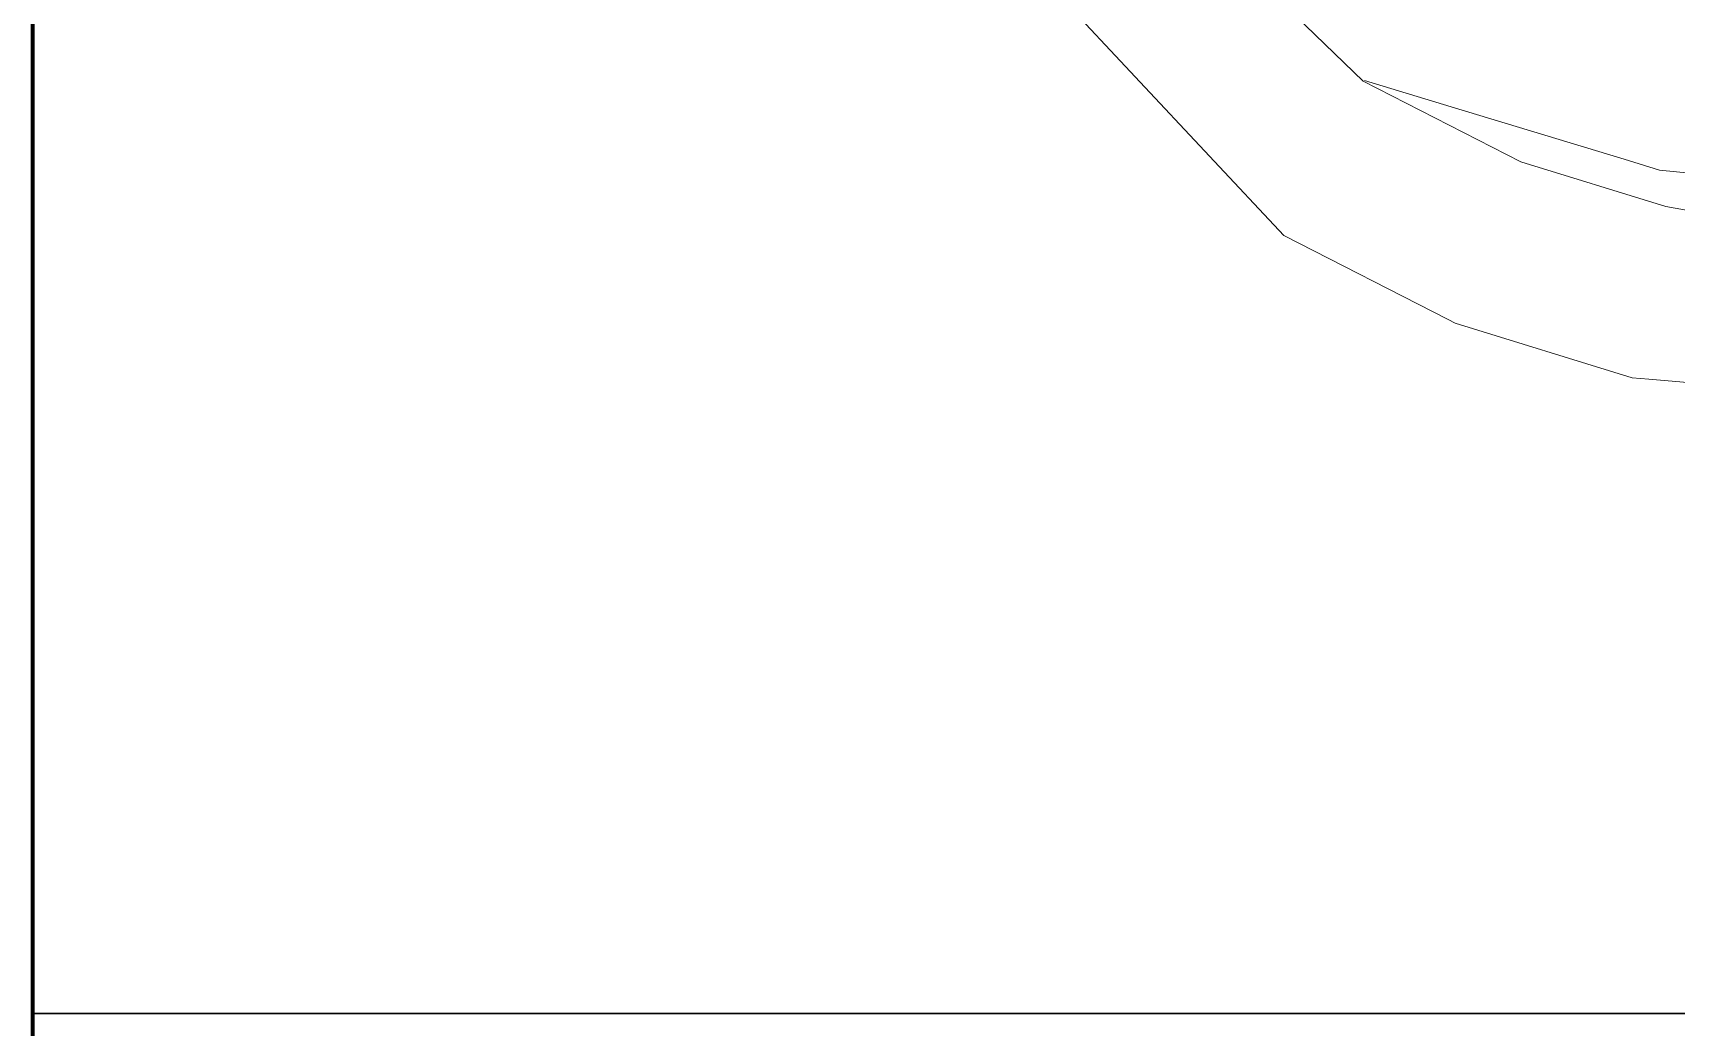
# Paper-space layout 'Layout1' of a CAD drawing. Header units: inches. Extents: x 0 to 35.9, y 0 to 23.6.
# Drawn here: x 0.02 to 8.43, y 9.11 to 14.2 of the extents above; entities that cross this region are included whole.
import ezdxf

# ---------------------------------------------------------------- set-up
doc = ezdxf.new("R2010")
doc.units = ezdxf.units.IN
doc.header["$MEASUREMENT"] = 0
doc.layers.get('0').update_dxf_attribs({"lineweight": 30})
doc.layers.add('BLOCK TEXT', color=7, linetype='Continuous')
doc.layers.add('C-SIDEWALK-CURB', color=92, linetype='Continuous')

# ---------------------------------------------------------------- blocks, each defined once
blk = doc.blocks.new('TITLEBLOCK ARCHD24X36')
blk.add_line((35.909, 9.5136), (0.0306, 9.5136))
at = {"ltscale": 0.125}
blk.add_lwpolyline([(0.0306, 23.9435), (35.909, 23.9435), (35.909, 9.5136), (0.0306, 9.5136)], close=True, dxfattribs=at)
at = {"layer": 'BLOCK TEXT', "linetype": 'ByBlock', "lineweight": 100}
blk.add_lwpolyline([(0.0306, 2.6905), (0.0306, 23.9435), (35.909, 23.9435), (35.909, 2.6905)], close=True, dxfattribs=at)

psp = doc.layouts.get("Layout1")

# ---------------------------------------------------------------- linework, layer by layer
at = {"layer": 'C-SIDEWALK-CURB', "color": 7}
for p, q in [((4.2433, 16.4575, -5.3638), (6.8315, 13.9569, -0.0597)), ((6.4262, 13.1659, -0.0597), (3.6901, 16.0857, -5.3638))]:
    psp.add_line(p, q, dxfattribs=at)
at = {"layer": 'C-SIDEWALK-CURB', "color": 7, "linetype": 'Continuous', "lineweight": 0}
for points in [[(6.8315, 13.9569, -0.0597), (7.6387, 13.5433, -0.0621), (7.6387, 13.5433, -0.0621), (8.3815, 13.3141, -0.0644), (8.3815, 13.3141, -0.0644), (8.7079, 13.2566, -0.0653), (9.0471, 13.2004, -0.0662), (9.4702, 13.1676, -0.0673), (9.9927, 13.1417, -0.0686), (10.5801, 13.1401, 23.8019), (10.9778, 13.1131, 47.6728)], [(10.9778, 13.4679, 47.6728), (10.2746, 13.4266, -0.0735), (9.7684, 13.4061, -0.0729), (9.1722, 13.4227, -0.0719), (8.7782, 13.4592, -0.0713), (8.6795, 13.4684, -0.0714), (8.3489, 13.5007, -0.0719), (8.1678, 13.5558, -0.0721), (7.2821, 13.8251, -0.0736), (6.8386, 13.9599, -0.0743)], [(6.4262, 13.1659, -0.0597), (7.267, 12.7351, -0.0621), (7.3024, 12.717, -0.0621), (8.2098, 12.4369, -0.0644), (8.2943, 12.4295, -0.0645), (8.6302, 12.4001, -0.0653)]]:
    psp.add_polyline3d(points, dxfattribs=at)

# ---------------------------------------------------------------- block references
psp.add_blockref('TITLEBLOCK ARCHD24X36', (-0.0114, -0.3354))

doc.saveas('drawing.dxf')
